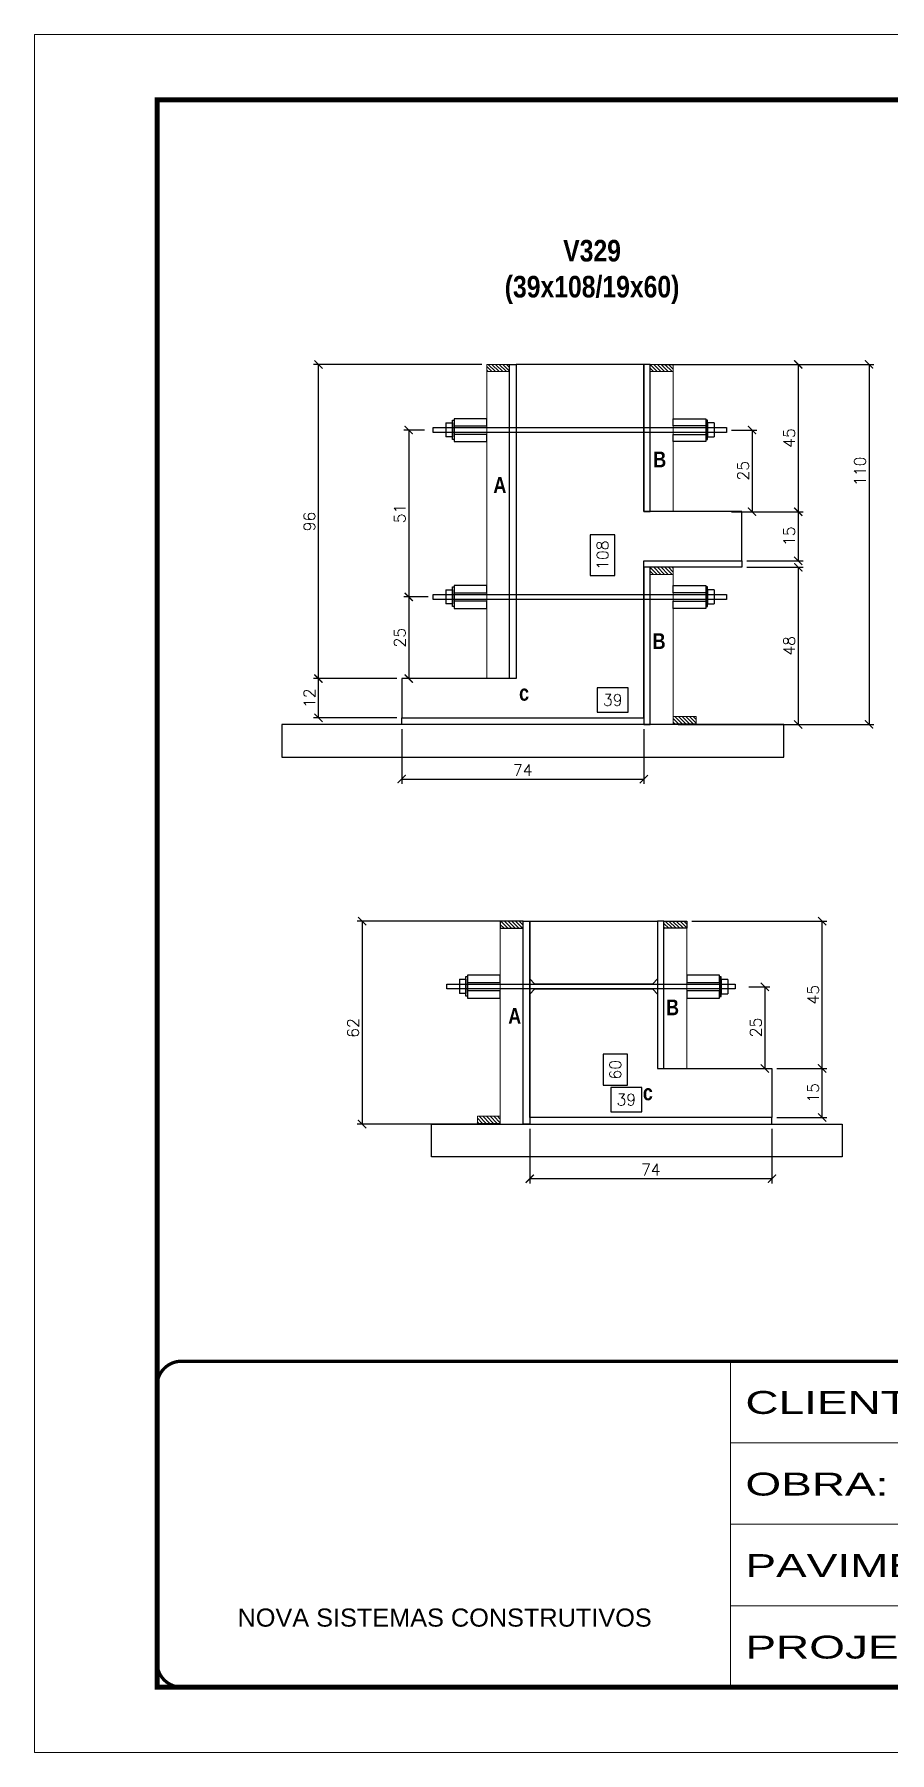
# Model space of a CAD drawing. Extents: x -3394 to 16474, y -5031 to 14397.
# Drawn here: x 9027 to 9550, y 3009 to 4059 of the extents above; entities that cross this region are included whole.
import ezdxf

# ---------------------------------------------------------------- set-up
doc = ezdxf.new("R2010")
doc.units = 0
doc.linetypes.add('CONTINUO', pattern=[0])
doc.linetypes.add('DASHED', pattern=[0.75, 0.5, -0.25])
doc.layers.get('0').update_dxf_attribs({"linetype": 'CONTINUOUS'})
doc.layers.get('Defpoints').update_dxf_attribs({"linetype": 'CONTINUOUS'})
for name, color, linetype in [('1HACHURA MADEIRAS', 1, 'CONTINUOUS'), ('barrote', 251, 'CONTINUOUS'), ('COTA', 241, 'CONTINUOUS'), ('Cota Seção (2x)', 4, 'CONTINUOUS'), ('detalhes', 4, 'CONTINUOUS'), ('NOMENCLATURA', 7, 'CONTINUOUS'), ('Painéis', 200, 'CONTINUOUS'), ('presilha', 1, 'CONTINUOUS'), ('SARR_2.2x7', 40, 'CONTINUOUS'), ('Tubo de PVC', 51, 'CONTINUOUS')]:
    doc.layers.add(name, color=color, linetype=linetype)
for name, color, linetype, lineweight in [('CONCRETO', 251, 'CONTINUOUS', 25), ('Folhas', 255, 'CONTINUOUS', 9), ('Hachura', 251, 'CONTINUOUS', 9), ('Madeira', 126, 'CONTINUOUS', 18), ('SARRAFO DE PRESSAO', 251, 'DASHED', 9)]:
    doc.layers.add(name, color=color, linetype=linetype, lineweight=lineweight)
doc.styles.add('ARIAL', font='arial.ttf')
doc.styles.add('ROMANS', font='romans.shx')
doc.styles.add('TECNICA', font='techb___.ttf', dxfattribs={"height": 10})
doc.styles.add('Tecnologia', font='')
doc.styles.get('Tecnologia').set_extended_font_data('Forgotten Futurist')
doc.dimstyles.new('Cota Seção (2x)', dxfattribs={"dimtxt": 7, "dimasz": 5, "dimexe": 3, "dimexo": 3, "dimgap": 2, "dimtad": 3, "dimdec": 1, "dimlfac": 0.5, "dimzin": 12, "dimdsep": 46, "dimtxsty": 'ROMANS', "dimblk": 'ARCHTICK', "dimcen": 0, "dimclrd": 4, "dimclre": 4, "dimclrt": 1, "dimadec": 1, "dimazin": 3, "dimtfac": 1, "dimtdec": 1, "dimtmove": 0, "dimatfit": 3, "dimldrblk": 'OBLIQUE', "dimfxl": 1, "dimtolj": 1, "dimtzin": 12, "dimarcsym": 0})
doc.dimstyles.new('Cota Seção interna', dxfattribs={"dimtxt": 7, "dimasz": 6, "dimexe": 0.18, "dimexo": 2, "dimgap": -4, "dimtad": 3, "dimdec": 1, "dimlfac": 0.5, "dimzin": 12, "dimdsep": 46, "dimtxsty": 'ROMANS', "dimblk": 'ARCHTICK', "dimcen": 0.09, "dimse1": 1, "dimse2": 1, "dimsd1": 1, "dimsd2": 1, "dimclrd": 180, "dimclre": 5, "dimclrt": 1, "dimadec": 0, "dimazin": 3, "dimtfac": 1, "dimtdec": 1, "dimtofl": 0, "dimtmove": 0, "dimatfit": 3, "dimldrblk": 'ARCHTICK', "dimfxl": 1, "dimtolj": 1, "dimtzin": 0, "dimarcsym": 0})
pattern_1 = [(135, (8957.269, -4095.1453), (-1.122532, -1.122532), [])]

# ---------------------------------------------------------------- blocks, each defined once
blk = doc.blocks.new('9999999999')
at = {"color": 30, "linetype": 'CONTINUO'}
for p, q in [((98564.6, 34230.2), (98564.6, 34429.4)), ((98564.6, 34379.6), (99584, 34379.6)), ((98564.6, 34329.8), (99488, 34329.8)), ((98564.6, 34280), (99488, 34280))]:
    blk.add_line(p, q, dxfattribs=at)
at = {"color": 30, "linetype": 'CONTINUO', "const_width": 2}
blk.add_lwpolyline([(99584, 34230.2), (99584, 34414.4, 0.414214), (99569, 34429.4), (98229, 34429.4, 0.414214), (98214, 34414.4), (98214, 34245.2, 0.414214), (98229, 34230.2), (99584, 34230.2)], format="xyb", dxfattribs=at)
at = {"layer": 'Folhas'}
blk.add_lwpolyline([(98139, 34190.2), (99624, 34190.2), (99624, 35240.2), (98139, 35240.2)], close=True, dxfattribs=at)
at = {"layer": 'Folhas', "color": 30, "const_width": 3}
blk.add_lwpolyline([(98214, 34230.2), (99584, 34230.2), (99584, 35200.2), (98214, 35200.2)], close=True, dxfattribs=at)
at = {"color": 7, "linetype": 'Continuous', "ltscale": 5, "style": 'ARIAL'}
blk.add_text('NOVA SISTEMAS CONSTRUTIVOS', height=11.059, dxfattribs=at).set_placement((98263.2, 34267.2))
at = {"layer": 'Folhas', "color": 7, "style": 'Tecnologia', "width": 1.5}
for s, p in [('CLIENTE:', (98573.7, 34397.2)), ('OBRA:', (98573.7, 34347.3)), ('PAVIMENTO:', (98573.7, 34297.5)), ('PROJETO:', (98573.7, 34247.7))]:
    blk.add_text(s, height=14, dxfattribs=at).set_placement(p)
blk = doc.blocks.new('_ArchTick')
at = {"color": 0, "linetype": 'ByBlock', "const_width": 0.15}
blk.add_lwpolyline([(-0.5, -0.5), (0.5, 0.5)], dxfattribs=at)
blk = doc.blocks.new('*D1192')
at = {"layer": 'COTA', "color": 4, "lineweight": -2, "transparency": 16777216}
for p, q in [((9464.1, 3477.4), (9476.8, 3477.4)), ((9473.8, 3477.4), (9473.8, 3427.5)), ((9464.1, 3427.5), (9476.8, 3427.5))]:
    blk.add_line(p, q, dxfattribs=at)
at = {"layer": 'Defpoints', "color": 0, "transparency": 16777216}
for p in [(9461.1, 3477.4), (9461.1, 3427.5), (9473.8, 3427.5)]:
    blk.add_point(p, dxfattribs=at)
at = {"layer": 'COTA', "color": 4, "lineweight": -2, "transparency": 16777216, "xscale": 5, "yscale": 5, "zscale": 5}
for p, rotation in [((9473.8, 3477.4), 90), ((9473.8, 3427.5), 270)]:
    blk.add_blockref('_ArchTick', p, dxfattribs=dict(at, rotation=rotation))
at = {"layer": 'COTA', "color": 1, "transparency": 16777216, "insert": (9468.3, 3452.5), "char_height": 7, "attachment_point": 5, "rotation": 90, "style": 'ROMANS'}
blk.add_mtext('\\A1;25', dxfattribs=at)
blk = doc.blocks.new('_Oblique')
at = {"color": 0, "linetype": 'ByBlock', "lineweight": -2}
blk.add_line((-0.5, -0.5), (0.5, 0.5), dxfattribs=at)
blk = doc.blocks.new('*D1271')
at = {"layer": 'COTA', "color": 4, "lineweight": -2, "transparency": 16777216}
for p, q in [((9318.7, 3517.5), (9224.6, 3517.5)), ((9227.6, 3517.5), (9227.6, 3393.5)), ((9309.1, 3393.5), (9224.6, 3393.5))]:
    blk.add_line(p, q, dxfattribs=at)
at = {"layer": 'Defpoints', "color": 0, "transparency": 16777216}
for p in [(9321.7, 3517.5), (9227.6, 3393.5), (9312.1, 3393.5)]:
    blk.add_point(p, dxfattribs=at)
at = {"layer": 'COTA', "color": 4, "lineweight": -2, "transparency": 16777216, "xscale": 5, "yscale": 5, "zscale": 5}
for p, rotation in [((9227.6, 3517.5), 90), ((9227.6, 3393.5), 270)]:
    blk.add_blockref('_ArchTick', p, dxfattribs=dict(at, rotation=rotation))
at = {"layer": 'COTA', "color": 1, "transparency": 16777216, "insert": (9222.1, 3452.2), "char_height": 7, "attachment_point": 5, "rotation": 90, "style": 'ROMANS'}
blk.add_mtext('\\A1;62', dxfattribs=at)
blk = doc.blocks.new('*D1193')
at = {"layer": 'Cota Seção (2x)', "color": 180, "lineweight": -2, "transparency": 16777216}
for p, q in [((9389.9, 3436.2), (9374.9, 3436.2)), ((9374.9, 3436.2), (9374.9, 3417.2)), ((9389.9, 3417.2), (9389.9, 3436.2)), ((9374.9, 3417.2), (9389.9, 3417.2))]:
    blk.add_line(p, q, dxfattribs=at)
at = {"layer": 'Defpoints', "color": 0, "transparency": 16777216}
for p in [(9330.1, 3517.5), (9330.1, 3397.5), (9393.9, 3397.5)]:
    blk.add_point(p, dxfattribs=at)
at = {"layer": 'Cota Seção (2x)', "color": 1, "transparency": 16777216, "insert": (9382.4, 3426.7), "char_height": 7, "attachment_point": 5, "rotation": 90, "style": 'ROMANS'}
blk.add_mtext('\\A1;60', dxfattribs=at)
blk = doc.blocks.new('*D1272')
at = {"layer": 'COTA', "color": 4, "lineweight": -2, "transparency": 16777216}
for p, q in [((9330.1, 3390.5), (9330.1, 3357.1)), ((9478.1, 3390.5), (9478.1, 3357.1)), ((9478.1, 3360.1), (9330.1, 3360.1))]:
    blk.add_line(p, q, dxfattribs=at)
at = {"layer": 'Defpoints', "color": 0, "transparency": 16777216}
for p in [(9330.1, 3393.5), (9478.1, 3393.5), (9330.1, 3360.1)]:
    blk.add_point(p, dxfattribs=at)
at = {"layer": 'COTA', "color": 4, "lineweight": -2, "transparency": 16777216, "xscale": 5, "yscale": 5, "zscale": 5}
for p, rotation in [((9330.1, 3360.1), 179.9999999997916), ((9478.1, 3360.1), 359.9999999997916)]:
    blk.add_blockref('_ArchTick', p, dxfattribs=dict(at, rotation=rotation))
at = {"layer": 'COTA', "color": 1, "transparency": 16777216, "insert": (9404.1, 3365.6), "char_height": 7, "attachment_point": 5, "style": 'ROMANS'}
blk.add_mtext('\\A1;74', dxfattribs=at)
blk = doc.blocks.new('*D1194')
at = {"layer": 'Cota Seção (2x)', "color": 180, "lineweight": -2, "transparency": 16777216}
for p, q in [((9398.6, 3415.9), (9379.6, 3415.9)), ((9379.6, 3415.9), (9379.6, 3400.9)), ((9398.6, 3400.9), (9398.6, 3415.9)), ((9379.6, 3400.9), (9398.6, 3400.9))]:
    blk.add_line(p, q, dxfattribs=at)
at = {"layer": 'Defpoints', "color": 0, "transparency": 16777216}
for p in [(9330.1, 3517.5), (9408.1, 3517.5), (9330.1, 3396.9)]:
    blk.add_point(p, dxfattribs=at)
at = {"layer": 'Cota Seção (2x)', "color": 1, "transparency": 16777216, "insert": (9389.1, 3408.4), "char_height": 7, "attachment_point": 5, "style": 'ROMANS'}
blk.add_mtext('\\A1;39', dxfattribs=at)
blk = doc.blocks.new('*D1273')
at = {"layer": 'COTA', "color": 4, "lineweight": -2, "transparency": 16777216}
for p, q in [((9481.1, 3427.5), (9511.8, 3427.5)), ((9508.8, 3397.5), (9508.8, 3427.5)), ((9481.1, 3397.5), (9511.8, 3397.5))]:
    blk.add_line(p, q, dxfattribs=at)
at = {"layer": 'Defpoints', "color": 0, "transparency": 16777216}
for p in [(9478.1, 3427.5), (9508.8, 3427.5), (9478.1, 3397.5)]:
    blk.add_point(p, dxfattribs=at)
at = {"layer": 'COTA', "color": 4, "lineweight": -2, "transparency": 16777216, "xscale": 5, "yscale": 5, "zscale": 5}
for p, rotation in [((9508.8, 3427.5), 90), ((9508.8, 3397.5), 270)]:
    blk.add_blockref('_ArchTick', p, dxfattribs=dict(at, rotation=rotation))
at = {"layer": 'COTA', "color": 1, "transparency": 16777216, "insert": (9503.3, 3412.5), "char_height": 7, "attachment_point": 5, "rotation": 90, "style": 'ROMANS'}
blk.add_mtext('\\A1;15', dxfattribs=at)
blk = doc.blocks.new('*D1274')
at = {"layer": 'COTA', "color": 4, "lineweight": -2, "transparency": 16777216}
for p, q in [((9429.1, 3517.5), (9511.8, 3517.5)), ((9508.8, 3427.5), (9508.8, 3517.5)), ((9481.1, 3427.5), (9511.8, 3427.5))]:
    blk.add_line(p, q, dxfattribs=at)
at = {"layer": 'Defpoints', "color": 0, "transparency": 16777216}
for p in [(9426.1, 3517.5), (9508.8, 3517.5), (9478.1, 3427.5)]:
    blk.add_point(p, dxfattribs=at)
at = {"layer": 'COTA', "color": 4, "lineweight": -2, "transparency": 16777216, "xscale": 5, "yscale": 5, "zscale": 5}
for p, rotation in [((9508.8, 3517.5), 90), ((9508.8, 3427.5), 270)]:
    blk.add_blockref('_ArchTick', p, dxfattribs=dict(at, rotation=rotation))
at = {"layer": 'COTA', "color": 1, "transparency": 16777216, "insert": (9503.3, 3472.5), "char_height": 7, "attachment_point": 5, "rotation": 90, "style": 'ROMANS'}
blk.add_mtext('\\A1;45', dxfattribs=at)
blk = doc.blocks.new('*D1195')
at = {"layer": 'COTA', "color": 4, "lineweight": -2, "transparency": 16777216}
for p, q in [((9411.2, 3857.7), (9497.2, 3857.7)), ((9494.2, 3857.7), (9494.2, 3767.7)), ((9462.8, 3767.7), (9497.2, 3767.7))]:
    blk.add_line(p, q, dxfattribs=at)
at = {"layer": 'Defpoints', "color": 0, "transparency": 16777216}
for p in [(9408.2, 3857.7), (9459.8, 3767.7), (9494.2, 3767.7)]:
    blk.add_point(p, dxfattribs=at)
at = {"layer": 'COTA', "color": 4, "lineweight": -2, "transparency": 16777216, "xscale": 5, "yscale": 5, "zscale": 5}
for p, rotation in [((9494.2, 3857.7), 90), ((9494.2, 3767.7), 270)]:
    blk.add_blockref('_ArchTick', p, dxfattribs=dict(at, rotation=rotation))
at = {"layer": 'COTA', "color": 1, "transparency": 16777216, "insert": (9488.7, 3812.7), "char_height": 7, "attachment_point": 5, "rotation": 90, "style": 'ROMANS'}
blk.add_mtext('\\A1;45', dxfattribs=at)
blk = doc.blocks.new('*D1196')
at = {"layer": 'COTA', "color": 4, "lineweight": -2, "transparency": 16777216}
for p, q in [((9265.8, 3715.6), (9253.1, 3715.6)), ((9256.1, 3715.6), (9256.1, 3665.7)), ((9265.8, 3665.7), (9253.1, 3665.7))]:
    blk.add_line(p, q, dxfattribs=at)
at = {"layer": 'Defpoints', "color": 0, "transparency": 16777216}
for p in [(9268.8, 3715.6), (9256.1, 3665.7), (9268.8, 3665.7)]:
    blk.add_point(p, dxfattribs=at)
at = {"layer": 'COTA', "color": 4, "lineweight": -2, "transparency": 16777216, "xscale": 5, "yscale": 5, "zscale": 5}
for p, rotation in [((9256.1, 3715.6), 90), ((9256.1, 3665.7), 270)]:
    blk.add_blockref('_ArchTick', p, dxfattribs=dict(at, rotation=rotation))
at = {"layer": 'COTA', "color": 1, "transparency": 16777216, "insert": (9250.6, 3690.7), "char_height": 7, "attachment_point": 5, "rotation": 90, "style": 'ROMANS'}
blk.add_mtext('\\A1;25', dxfattribs=at)
blk = doc.blocks.new('*D1275')
at = {"layer": 'COTA', "color": 4, "lineweight": -2, "transparency": 16777216}
for p, q in [((9462.8, 3767.7), (9497.2, 3767.7)), ((9494.2, 3767.7), (9494.2, 3737.7)), ((9462.8, 3737.7), (9497.2, 3737.7))]:
    blk.add_line(p, q, dxfattribs=at)
at = {"layer": 'Defpoints', "color": 0, "transparency": 16777216}
for p in [(9459.8, 3767.7), (9459.8, 3737.7), (9494.2, 3737.7)]:
    blk.add_point(p, dxfattribs=at)
at = {"layer": 'COTA', "color": 4, "lineweight": -2, "transparency": 16777216, "xscale": 5, "yscale": 5, "zscale": 5}
for p, rotation in [((9494.2, 3767.7), 90), ((9494.2, 3737.7), 270)]:
    blk.add_blockref('_ArchTick', p, dxfattribs=dict(at, rotation=rotation))
at = {"layer": 'COTA', "color": 1, "transparency": 16777216, "insert": (9488.7, 3752.7), "char_height": 7, "attachment_point": 5, "rotation": 90, "style": 'ROMANS'}
blk.add_mtext('\\A1;15', dxfattribs=at)
blk = doc.blocks.new('*D1276')
at = {"layer": 'COTA', "color": 4, "lineweight": -2, "transparency": 16777216}
for p, q in [((9462.8, 3733.7), (9497.2, 3733.7)), ((9494.2, 3733.7), (9494.2, 3637.7)), ((9420.8, 3637.7), (9497.2, 3637.7))]:
    blk.add_line(p, q, dxfattribs=at)
at = {"layer": 'Defpoints', "color": 0, "transparency": 16777216}
for p in [(9459.8, 3733.7), (9417.8, 3637.7), (9494.2, 3637.7)]:
    blk.add_point(p, dxfattribs=at)
at = {"layer": 'COTA', "color": 4, "lineweight": -2, "transparency": 16777216, "xscale": 5, "yscale": 5, "zscale": 5}
for p, rotation in [((9494.2, 3733.7), 90), ((9494.2, 3637.7), 270)]:
    blk.add_blockref('_ArchTick', p, dxfattribs=dict(at, rotation=rotation))
at = {"layer": 'COTA', "color": 1, "transparency": 16777216, "insert": (9488.7, 3685.7), "char_height": 7, "attachment_point": 5, "rotation": 90, "style": 'ROMANS'}
blk.add_mtext('\\A1;48', dxfattribs=at)
blk = doc.blocks.new('*D1277')
at = {"layer": 'COTA', "color": 4, "lineweight": -2, "transparency": 16777216}
for p, q in [((9411.2, 3857.7), (9540.5, 3857.7)), ((9537.5, 3857.7), (9537.5, 3637.7)), ((9420.8, 3637.7), (9540.5, 3637.7))]:
    blk.add_line(p, q, dxfattribs=at)
at = {"layer": 'Defpoints', "color": 0, "transparency": 16777216}
for p in [(9408.2, 3857.7), (9417.8, 3637.7), (9537.5, 3637.7)]:
    blk.add_point(p, dxfattribs=at)
at = {"layer": 'COTA', "color": 4, "lineweight": -2, "transparency": 16777216, "xscale": 5, "yscale": 5, "zscale": 5}
for p, rotation in [((9537.5, 3857.7), 90), ((9537.5, 3637.7), 270)]:
    blk.add_blockref('_ArchTick', p, dxfattribs=dict(at, rotation=rotation))
at = {"layer": 'COTA', "color": 1, "transparency": 16777216, "insert": (9532, 3792.4), "char_height": 7, "attachment_point": 5, "rotation": 90, "style": 'ROMANS'}
blk.add_mtext('\\A1;110', dxfattribs=at)
blk = doc.blocks.new('*D1278')
at = {"layer": 'Cota Seção (2x)', "color": 180, "lineweight": -2, "transparency": 16777216}
for p, q in [((9382.1, 3753.6), (9367.1, 3753.6)), ((9367.1, 3753.6), (9367.1, 3728.6)), ((9382.1, 3728.6), (9382.1, 3753.6)), ((9367.1, 3728.6), (9382.1, 3728.6))]:
    blk.add_line(p, q, dxfattribs=at)
at = {"layer": 'Defpoints', "color": 0, "transparency": 16777216}
for p in [(9399.8, 3857.7), (9386.1, 3641.7), (9399.8, 3641.7)]:
    blk.add_point(p, dxfattribs=at)
at = {"layer": 'Cota Seção (2x)', "color": 1, "transparency": 16777216, "insert": (9374.6, 3741.1), "char_height": 7, "attachment_point": 5, "rotation": 90, "style": 'ROMANS'}
blk.add_mtext('\\A1;108', dxfattribs=at)
blk = doc.blocks.new('*D1279')
at = {"layer": 'COTA', "color": 4, "lineweight": -2, "transparency": 16777216}
for p, q in [((9251.8, 3634.7), (9251.8, 3601.3)), ((9399.8, 3634.7), (9399.8, 3601.3)), ((9251.8, 3604.3), (9399.8, 3604.3))]:
    blk.add_line(p, q, dxfattribs=at)
at = {"layer": 'Defpoints', "color": 0, "transparency": 16777216}
for p in [(9251.8, 3637.7), (9399.8, 3637.7), (9399.8, 3604.3)]:
    blk.add_point(p, dxfattribs=at)
at = {"layer": 'COTA', "color": 4, "lineweight": -2, "transparency": 16777216, "xscale": 5, "yscale": 5, "zscale": 5, "rotation": 180}
blk.add_blockref('_ArchTick', (9251.8, 3604.3), dxfattribs=at)
at = {"layer": 'COTA', "color": 4, "lineweight": -2, "transparency": 16777216, "xscale": 5, "yscale": 5, "zscale": 5}
blk.add_blockref('_ArchTick', (9399.8, 3604.3), dxfattribs=at)
at = {"layer": 'COTA', "color": 1, "transparency": 16777216, "insert": (9325.8, 3609.8), "char_height": 7, "attachment_point": 5, "style": 'ROMANS'}
blk.add_mtext('\\A1;74', dxfattribs=at)
blk = doc.blocks.new('*D1280')
at = {"layer": 'Cota Seção (2x)', "color": 180, "lineweight": -2, "transparency": 16777216}
for p, q in [((9390.3, 3660.1), (9371.3, 3660.1)), ((9371.3, 3660.1), (9371.3, 3645.1)), ((9390.3, 3645.1), (9390.3, 3660.1)), ((9371.3, 3645.1), (9390.3, 3645.1))]:
    blk.add_line(p, q, dxfattribs=at)
at = {"layer": 'Defpoints', "color": 0, "transparency": 16777216}
for p in [(9321.8, 3857.7), (9399.8, 3857.7), (9399.8, 3641.1)]:
    blk.add_point(p, dxfattribs=at)
at = {"layer": 'Cota Seção (2x)', "color": 1, "transparency": 16777216, "insert": (9380.8, 3652.6), "char_height": 7, "attachment_point": 5, "style": 'ROMANS'}
blk.add_mtext('\\A1;39', dxfattribs=at)
blk = doc.blocks.new('*D1281')
at = {"layer": 'COTA', "color": 4, "lineweight": -2, "transparency": 16777216}
for p, q in [((9248.8, 3665.7), (9197.9, 3665.7)), ((9200.9, 3641.7), (9200.9, 3665.7)), ((9248.8, 3641.7), (9197.9, 3641.7))]:
    blk.add_line(p, q, dxfattribs=at)
at = {"layer": 'Defpoints', "color": 0, "transparency": 16777216}
for p in [(9200.9, 3665.7), (9251.8, 3665.7), (9251.8, 3641.7)]:
    blk.add_point(p, dxfattribs=at)
at = {"layer": 'COTA', "color": 4, "lineweight": -2, "transparency": 16777216, "xscale": 5, "yscale": 5, "zscale": 5}
for p, rotation in [((9200.9, 3665.7), 90), ((9200.9, 3641.7), 270)]:
    blk.add_blockref('_ArchTick', p, dxfattribs=dict(at, rotation=rotation))
at = {"layer": 'COTA', "color": 1, "transparency": 16777216, "insert": (9195.4, 3653.7), "char_height": 7, "attachment_point": 5, "rotation": 90, "style": 'ROMANS'}
blk.add_mtext('\\A1;12', dxfattribs=at)
blk = doc.blocks.new('*D1282')
at = {"layer": 'COTA', "color": 4, "lineweight": -2, "transparency": 16777216}
for p, q in [((9300.8, 3857.7), (9197.9, 3857.7)), ((9200.9, 3665.7), (9200.9, 3857.7)), ((9248.8, 3665.7), (9197.9, 3665.7))]:
    blk.add_line(p, q, dxfattribs=at)
at = {"layer": 'Defpoints', "color": 0, "transparency": 16777216}
for p in [(9200.9, 3857.7), (9303.8, 3857.7), (9251.8, 3665.7)]:
    blk.add_point(p, dxfattribs=at)
at = {"layer": 'COTA', "color": 4, "lineweight": -2, "transparency": 16777216, "xscale": 5, "yscale": 5, "zscale": 5}
for p, rotation in [((9200.9, 3857.7), 90), ((9200.9, 3665.7), 270)]:
    blk.add_blockref('_ArchTick', p, dxfattribs=dict(at, rotation=rotation))
at = {"layer": 'COTA', "color": 1, "transparency": 16777216, "insert": (9195.4, 3761.7), "char_height": 7, "attachment_point": 5, "rotation": 90, "style": 'ROMANS'}
blk.add_mtext('\\A1;96', dxfattribs=at)
blk = doc.blocks.new('*D1191')
at = {"layer": 'COTA', "color": 4, "lineweight": -2, "transparency": 16777216}
for p, q in [((9265.8, 3817.6), (9253.1, 3817.6)), ((9256.1, 3817.6), (9256.1, 3715.6)), ((9268, 3715.6), (9253.1, 3715.6))]:
    blk.add_line(p, q, dxfattribs=at)
at = {"layer": 'Defpoints', "color": 0, "transparency": 16777216}
for p in [(9268.8, 3817.6), (9256.1, 3715.6), (9271, 3715.6)]:
    blk.add_point(p, dxfattribs=at)
at = {"layer": 'COTA', "color": 4, "lineweight": -2, "transparency": 16777216, "xscale": 5, "yscale": 5, "zscale": 5}
for p, rotation in [((9256.1, 3817.6), 90), ((9256.1, 3715.6), 270)]:
    blk.add_blockref('_ArchTick', p, dxfattribs=dict(at, rotation=rotation))
at = {"layer": 'COTA', "color": 1, "transparency": 16777216, "insert": (9250.6, 3766.6), "char_height": 7, "attachment_point": 5, "rotation": 90, "style": 'ROMANS'}
blk.add_mtext('\\A1;51', dxfattribs=at)
blk = doc.blocks.new('*D1269')
at = {"layer": 'COTA', "color": 4, "lineweight": -2, "transparency": 16777216}
for p, q in [((9453.4, 3817.6), (9469, 3817.6)), ((9466, 3817.6), (9466, 3767.7)), ((9453.4, 3767.7), (9469, 3767.7))]:
    blk.add_line(p, q, dxfattribs=at)
at = {"layer": 'Defpoints', "color": 0, "transparency": 16777216}
for p in [(9450.4, 3817.6), (9450.4, 3767.7), (9466, 3767.7)]:
    blk.add_point(p, dxfattribs=at)
at = {"layer": 'COTA', "color": 4, "lineweight": -2, "transparency": 16777216, "xscale": 5, "yscale": 5, "zscale": 5}
for p, rotation in [((9466, 3817.6), 90), ((9466, 3767.7), 270)]:
    blk.add_blockref('_ArchTick', p, dxfattribs=dict(at, rotation=rotation))
at = {"layer": 'COTA', "color": 1, "transparency": 16777216, "insert": (9460.5, 3792.7), "char_height": 7, "attachment_point": 5, "rotation": 90, "style": 'ROMANS'}
blk.add_mtext('\\A1;25', dxfattribs=at)

msp = doc.modelspace()

# ---------------------------------------------------------------- hatches: boundary and pattern name
at = {"layer": 'Hachura'}
h = msp.add_hatch(dxfattribs=at)
h.set_pattern_fill('ANSI31', color=256, scale=0.5, angle=90, style=0)
h.set_pattern_definition([(135, (-13441.0852, 12160.9503), (-1.12253202, -1.12253202), [])])
h.paths.add_polyline_path([(9303.78, 3857.71), (9303.78, 3853.31), (9317.78, 3853.31), (9317.78, 3857.71)])
h = msp.add_hatch(dxfattribs=at)
h.set_pattern_fill('ANSI31', color=256, scale=0.5, angle=270, style=0)
h.set_pattern_definition([(315, (32558.1551, -4627.5372), (1.12253202, 1.12253202), [])])
h.paths.add_polyline_path([(9417.78, 3857.71), (9417.78, 3853.31), (9403.78, 3853.31), (9403.78, 3857.71)])
h = msp.add_hatch(dxfattribs=at)
h.set_pattern_fill('ANSI31', color=256, scale=0.5, angle=270, style=0)
h.set_pattern_definition([(315, (32558.1551, -4751.5372), (1.12253202, 1.12253202), [])])
h.paths.add_polyline_path([(9417.78, 3733.71), (9417.78, 3729.31), (9403.78, 3729.31), (9403.78, 3733.71)])
h = msp.add_hatch(dxfattribs=at)
h.set_pattern_fill('ANSI31', color=256, scale=0.5, angle=270, style=0)
h.set_pattern_definition([(315, (32414.1551, -4591.5372), (1.12253202, 1.12253202), [])])
h.paths.add_polyline_path([(9431.78, 3638.11), (9431.78, 3642.51), (9417.78, 3642.51), (9417.78, 3638.11)])
at = {"layer": 'SARR_2.2x7'}
h = msp.add_hatch(dxfattribs=at)
h.set_pattern_fill('ANSI31', color=256, scale=0.5, angle=90)
h.set_pattern_definition(pattern_1)
h.paths.add_polyline_path([(9312.09, 3517.52), (9312.09, 3513.12), (9326.09, 3513.12), (9326.09, 3517.52)])
h = msp.add_hatch(dxfattribs=at)
h.set_pattern_fill('ANSI31', color=256, scale=0.5, angle=90)
h.set_pattern_definition([(135, (8997.269, -4095.1453), (-1.122532, -1.122532), [])])
h.paths.add_polyline_path([(9426.09, 3517.52), (9426.09, 3513.12), (9412.09, 3513.12), (9412.09, 3517.52)])
h = msp.add_hatch(dxfattribs=at)
h.set_pattern_fill('ANSI31', color=256, scale=0.5, angle=90)
h.set_pattern_definition(pattern_1)
h.paths.add_polyline_path([(9298.09, 3393.92), (9298.09, 3398.32), (9312.09, 3398.32), (9312.09, 3393.92)])

# ---------------------------------------------------------------- linework, layer by layer
at = {"layer": '1HACHURA MADEIRAS'}
for points in [[(9303.78, 3824.52), (9283.78, 3824.52), (9283.78, 3820.12), (9303.78, 3820.12)], [(9417.78, 3824.52), (9437.78, 3824.52), (9437.78, 3820.12), (9417.78, 3820.12)], [(9303.78, 3814.92), (9283.78, 3814.92), (9283.78, 3810.52), (9303.78, 3810.52)], [(9417.78, 3814.92), (9437.78, 3814.92), (9437.78, 3810.52), (9417.78, 3810.52)], [(9303.78, 3722.52), (9283.78, 3722.52), (9283.78, 3718.12), (9303.78, 3718.12)], [(9417.78, 3722.52), (9437.78, 3722.52), (9437.78, 3718.12), (9417.78, 3718.12)], [(9303.78, 3712.92), (9283.78, 3712.92), (9283.78, 3708.52), (9303.78, 3708.52)], [(9417.78, 3712.92), (9437.78, 3712.92), (9437.78, 3708.52), (9417.78, 3708.52)]]:
    msp.add_lwpolyline(points, close=True, dxfattribs=at)
at = {"layer": '1HACHURA MADEIRAS', "elevation": 0}
for points in [[(9312.09, 3484.43), (9292.09, 3484.43), (9292.09, 3480.03), (9312.09, 3480.03)], [(9446.09, 3484.43), (9426.09, 3484.43), (9426.09, 3480.03), (9446.09, 3480.03)], [(9312.09, 3474.83), (9292.09, 3474.83), (9292.09, 3470.43), (9312.09, 3470.43)], [(9446.09, 3474.83), (9426.09, 3474.83), (9426.09, 3470.43), (9446.09, 3470.43)]]:
    msp.add_lwpolyline(points, close=True, dxfattribs=at)
at = {"layer": 'barrote'}
for points in [[(9178.59, 3617.71), (9485.5, 3617.71), (9485.5, 3637.71), (9178.59, 3637.71)], [(9521.15, 3373.52), (9269.98, 3373.52), (9269.98, 3393.52), (9521.15, 3393.52)]]:
    msp.add_lwpolyline(points, close=True, dxfattribs=at)
at = {"layer": 'CONCRETO'}
for points in [[(9321.78, 3857.71), (9321.78, 3665.71), (9251.78, 3665.71), (9251.78, 3641.71), (9251.78, 3641.71), (9251.78, 3641.71), (9399.78, 3641.71), (9399.78, 3737.71), (9459.78, 3737.71), (9459.78, 3767.71), (9399.78, 3767.71)], [(9399.78, 3767.71), (9399.78, 3849.71), (9399.78, 3857.71), (9321.78, 3857.71)], [(9408.09, 3517.52), (9408.09, 3427.52), (9478.09, 3427.52), (9478.09, 3397.52), (9478.09, 3397.52), (9478.09, 3397.52), (9330.09, 3397.52), (9330.09, 3517.52)], [(9330.09, 3517.52), (9408.09, 3517.52)]]:
    msp.add_lwpolyline(points, dxfattribs=at)
at = {"layer": 'Madeira'}
for points in [[(9303.78, 3857.71), (9303.78, 3853.31), (9317.78, 3853.31), (9317.78, 3857.71)], [(9303.78, 3665.71), (9317.78, 3665.71), (9317.78, 3857.71), (9303.78, 3857.71)], [(9417.78, 3857.71), (9417.78, 3853.31), (9403.78, 3853.31), (9403.78, 3857.71)], [(9417.78, 3857.71), (9403.78, 3857.71), (9403.78, 3767.71), (9417.78, 3767.71)], [(9417.78, 3733.71), (9417.78, 3729.31), (9403.78, 3729.31), (9403.78, 3733.71)], [(9417.78, 3733.71), (9403.78, 3733.71), (9403.78, 3637.71), (9417.78, 3637.71)], [(9431.78, 3638.11), (9431.78, 3642.51), (9417.78, 3642.51), (9417.78, 3638.11)], [(9312.09, 3517.52), (9326.09, 3517.52), (9326.09, 3393.52), (9312.09, 3393.52)], [(9426.09, 3427.52), (9412.09, 3427.52), (9412.09, 3517.52), (9426.09, 3517.52)], [(9298.09, 3393.92), (9298.09, 3398.32), (9312.09, 3398.32), (9312.09, 3393.92)]]:
    msp.add_lwpolyline(points, close=True, dxfattribs=at)
at = {"layer": 'Painéis'}
for points in [[(9317.78, 3857.71), (9321.78, 3857.71), (9321.78, 3665.71), (9317.78, 3665.71)], [(9403.78, 3857.71), (9399.78, 3857.71), (9399.78, 3767.71), (9403.78, 3767.71)], [(9399.78, 3733.71), (9399.78, 3737.71), (9459.78, 3737.71), (9459.78, 3733.71)], [(9403.78, 3733.71), (9399.78, 3733.71), (9399.78, 3637.71), (9403.78, 3637.71)], [(9251.78, 3637.71), (9251.78, 3641.71), (9399.78, 3641.71), (9399.78, 3637.71)], [(9326.09, 3517.52), (9330.09, 3517.52), (9330.09, 3393.52), (9326.09, 3393.52)], [(9412.09, 3517.52), (9408.09, 3517.52), (9408.09, 3427.52), (9412.09, 3427.52)], [(9478.09, 3393.52), (9478.09, 3397.52), (9330.09, 3397.52), (9330.09, 3393.52)]]:
    msp.add_lwpolyline(points, close=True, dxfattribs=at)
at = {"layer": 'presilha'}
for p, q in [((9278.78, 3822.04), (9282.78, 3822.04)), ((9278.78, 3822.04), (9278.78, 3813.37)), ((9282.78, 3823.71), (9283.78, 3823.71)), ((9282.78, 3811.71), (9282.78, 3823.71)), ((9282.78, 3822.04), (9282.78, 3813.37)), ((9283.78, 3823.71), (9283.78, 3811.71)), ((9438.78, 3823.71), (9437.78, 3823.71)), ((9437.78, 3823.71), (9437.78, 3811.71)), ((9438.78, 3811.71), (9438.78, 3823.71)), ((9442.78, 3822.04), (9438.78, 3822.04)), ((9438.78, 3822.04), (9438.78, 3813.37)), ((9442.78, 3822.04), (9442.78, 3813.37)), ((9282.78, 3813.37), (9278.78, 3813.37)), ((9283.78, 3811.71), (9282.78, 3811.71)), ((9437.78, 3811.71), (9438.78, 3811.71)), ((9438.78, 3813.37), (9442.78, 3813.37)), ((9278.78, 3720.04), (9282.78, 3720.04)), ((9278.78, 3720.04), (9278.78, 3711.37)), ((9282.78, 3721.71), (9283.78, 3721.71)), ((9282.78, 3709.71), (9282.78, 3721.71)), ((9282.78, 3720.04), (9282.78, 3711.37)), ((9283.78, 3721.71), (9283.78, 3709.71)), ((9438.78, 3721.71), (9437.78, 3721.71)), ((9437.78, 3721.71), (9437.78, 3709.71)), ((9438.78, 3709.71), (9438.78, 3721.71)), ((9442.78, 3720.04), (9438.78, 3720.04)), ((9438.78, 3720.04), (9438.78, 3711.37)), ((9442.78, 3720.04), (9442.78, 3711.37)), ((9282.78, 3711.37), (9278.78, 3711.37)), ((9283.78, 3709.71), (9282.78, 3709.71)), ((9437.78, 3709.71), (9438.78, 3709.71)), ((9438.78, 3711.37), (9442.78, 3711.37)), ((9287.09, 3481.95, 0), (9291.09, 3481.95, 0)), ((9287.09, 3481.95, 0), (9287.09, 3473.28, 0)), ((9291.09, 3483.62, 0), (9292.09, 3483.62, 0)), ((9291.09, 3471.62, 0), (9291.09, 3483.62, 0)), ((9291.09, 3481.95, 0), (9291.09, 3473.28, 0)), ((9292.09, 3483.62, 0), (9292.09, 3471.62, 0)), ((9447.09, 3483.43, 0), (9446.09, 3483.43, 0)), ((9446.09, 3483.43, 0), (9446.09, 3471.43, 0)), ((9447.09, 3471.43, 0), (9447.09, 3483.43, 0)), ((9451.09, 3481.76, 0), (9447.09, 3481.76, 0)), ((9447.09, 3481.76, 0), (9447.09, 3473.09, 0)), ((9451.09, 3481.76, 0), (9451.09, 3473.09, 0)), ((9291.09, 3473.28, 0), (9287.09, 3473.28, 0)), ((9292.09, 3471.62, 0), (9291.09, 3471.62, 0)), ((9446.09, 3471.43, 0), (9447.09, 3471.43, 0)), ((9447.09, 3473.09, 0), (9451.09, 3473.09, 0))]:
    msp.add_line(p, q, dxfattribs=at)
for points in [[(9271, 3819.11), (9450.43, 3819.11), (9450.43, 3816.11), (9271, 3816.11)], [(9271, 3717.11), (9450.43, 3717.11), (9450.43, 3714.11), (9271, 3714.11)]]:
    msp.add_lwpolyline(points, close=True, dxfattribs=at)
at = {"layer": 'presilha', "elevation": 0}
msp.add_lwpolyline([(9279.31, 3479.02), (9455.57, 3479.02), (9455.57, 3476.02), (9279.31, 3476.02)], close=True, dxfattribs=at)
at = {"layer": 'SARR_2.2x7'}
for points in [[(9312.09, 3517.52), (9312.09, 3513.12), (9326.09, 3513.12), (9326.09, 3517.52)], [(9426.09, 3517.52), (9426.09, 3513.12), (9412.09, 3513.12), (9412.09, 3517.52)]]:
    msp.add_lwpolyline(points, close=True, dxfattribs=at)
at = {"layer": 'Tubo de PVC', "elevation": 0}
msp.add_lwpolyline([(9408.09, 3482.26), (9408.09, 3472.77), (9405.29, 3475.92), (9332.89, 3475.92), (9330.09, 3472.77), (9330.09, 3482.26), (9332.89, 3479.11), (9405.29, 3479.11)], close=True, dxfattribs=at)

# ---------------------------------------------------------------- block references
at = {"layer": 'SARRAFO DE PRESSAO', "color": 6, "linetype": 'ByBlock'}
msp.add_blockref('9999999999', (-89111.77, -31180.83), dxfattribs=at)

# ---------------------------------------------------------------- texts
at = {"layer": 'detalhes', "style": 'TECNICA'}
for s, p in [('B', (9405.59, 3794.82)), ('A', (9307.83, 3779.19)), ('B', (9405.18, 3683.78)), ('c', (9323.55, 3652.2)), ('B', (9413.4, 3459.99)), ('A', (9316.91, 3454.75)), ('c', (9399.22, 3408.01))]:
    msp.add_text(s, height=9.6, rotation=360, dxfattribs=at).set_placement(p)
at = {"layer": 'NOMENCLATURA', "insert": (9368.17, 3933.8), "char_height": 13.2, "attachment_point": 2, "style": 'TECNICA'}
msp.add_mtext_dynamic_manual_height_columns('V329\\P(39x108/19x60)', width=13.2, gutter_width=1, heights=[0], dxfattribs=at)

# ---------------------------------------------------------------- dimensions: what is measured, and where the dimension line sits
at = {"layer": 'COTA'}
for base, p1, p2, angle, picture, middle in [((9200.88, 3857.71), (9251.78, 3665.71), (9303.78, 3857.71), 90, '*D1282', (9195.38, 3761.71)), ((9494.24, 3767.71), (9408.18, 3857.71), (9459.78, 3767.71), 90, '*D1195', (9488.74, 3812.71)), ((9256.09, 3715.61), (9268.78, 3817.61), (9271, 3715.61), 90, '*D1191', (9250.59, 3766.61)), ((9465.963, 3767.7066), (9450.43, 3817.6067), (9450.43, 3767.7066), 90, '*D1269', (9460.463, 3792.6566)), ((9494.24, 3737.71), (9459.78, 3767.71), (9459.78, 3737.71), 90, '*D1275', (9488.74, 3752.71)), ((9494.24, 3637.71), (9459.78, 3733.71), (9417.78, 3637.71), 90, '*D1276', (9488.74, 3685.71)), ((9256.0884, 3665.7066), (9268.7768, 3715.6067), (9268.7768, 3665.7066), 90, '*D1196', (9250.5884, 3690.6566)), ((9200.88, 3665.71), (9251.78, 3641.71), (9251.78, 3665.71), 90, '*D1281', (9195.38, 3653.71)), ((9508.82, 3517.52), (9478.09, 3427.52), (9426.09, 3517.52), 90, '*D1274', (9503.32, 3472.52)), ((9473.7808, 3427.5179), (9461.0924, 3477.418), (9461.0924, 3427.5179), 90, '*D1192', (9468.2808, 3452.468)), ((9508.82, 3427.52), (9478.09, 3397.52), (9478.09, 3427.52), 90, '*D1273', (9503.32, 3412.52)), ((9330.09, 3360.07), (9478.09, 3393.52), (9330.09, 3393.52), 180, '*D1272', (9404.09, 3365.57))]:
    dim = msp.add_linear_dim(base=base, p1=p1, p2=p2, angle=angle, dimstyle='Cota Seção (2x)', dxfattribs=at)
    dim.commit()
    dim.dimension.update_dxf_attribs({"geometry": picture, "text_midpoint": middle})
for base, p1, p2, picture, middle in [((9537.47, 3637.71), (9408.18, 3857.71), (9417.78, 3637.71), '*D1277', (9537.47, 3792.42)), ((9227.57, 3393.52), (9321.69, 3517.52), (9312.09, 3393.52), '*D1271', (9227.57, 3452.23))]:
    dim = msp.add_linear_dim(base=base, p1=p1, p2=p2, angle=90, dimstyle='Cota Seção (2x)', dxfattribs=at)
    dim.commit()
    dim.dimension.update_dxf_attribs({"geometry": picture, "text_midpoint": middle, "dimtype": 160})
dim = msp.add_linear_dim(base=(9399.78, 3604.26), p1=(9251.78, 3637.71), p2=(9399.78, 3637.71), dimstyle='Cota Seção (2x)', dxfattribs=at)
dim.commit()
dim.dimension.update_dxf_attribs({"geometry": '*D1279', "text_midpoint": (9325.78, 3609.76)})
at = {"layer": 'Cota Seção (2x)'}
dim = msp.add_linear_dim(base=(9399.78, 3641.12), p1=(9321.78, 3857.71), p2=(9399.78, 3857.71), dimstyle='Cota Seção interna', dxfattribs=at)
dim.commit()
dim.dimension.update_dxf_attribs({"geometry": '*D1280', "text_midpoint": (9380.78, 3641.12), "dimtype": 160})
for base, p1, p2, angle, picture, middle in [((9386.09, 3641.71), (9399.78, 3857.71), (9399.78, 3641.71), 90, '*D1278', (9386.09, 3741.07)), ((9393.95, 3397.52), (9330.09, 3517.52), (9330.09, 3397.52), 90, '*D1193', (9393.95, 3426.72)), ((9330.09, 3396.93), (9408.09, 3517.52), (9330.09, 3517.52), 180, '*D1194', (9389.09, 3396.93))]:
    dim = msp.add_linear_dim(base=base, p1=p1, p2=p2, angle=angle, dimstyle='Cota Seção interna', dxfattribs=at)
    dim.commit()
    dim.dimension.update_dxf_attribs({"geometry": picture, "text_midpoint": middle, "dimtype": 160})

doc.saveas('drawing.dxf')
